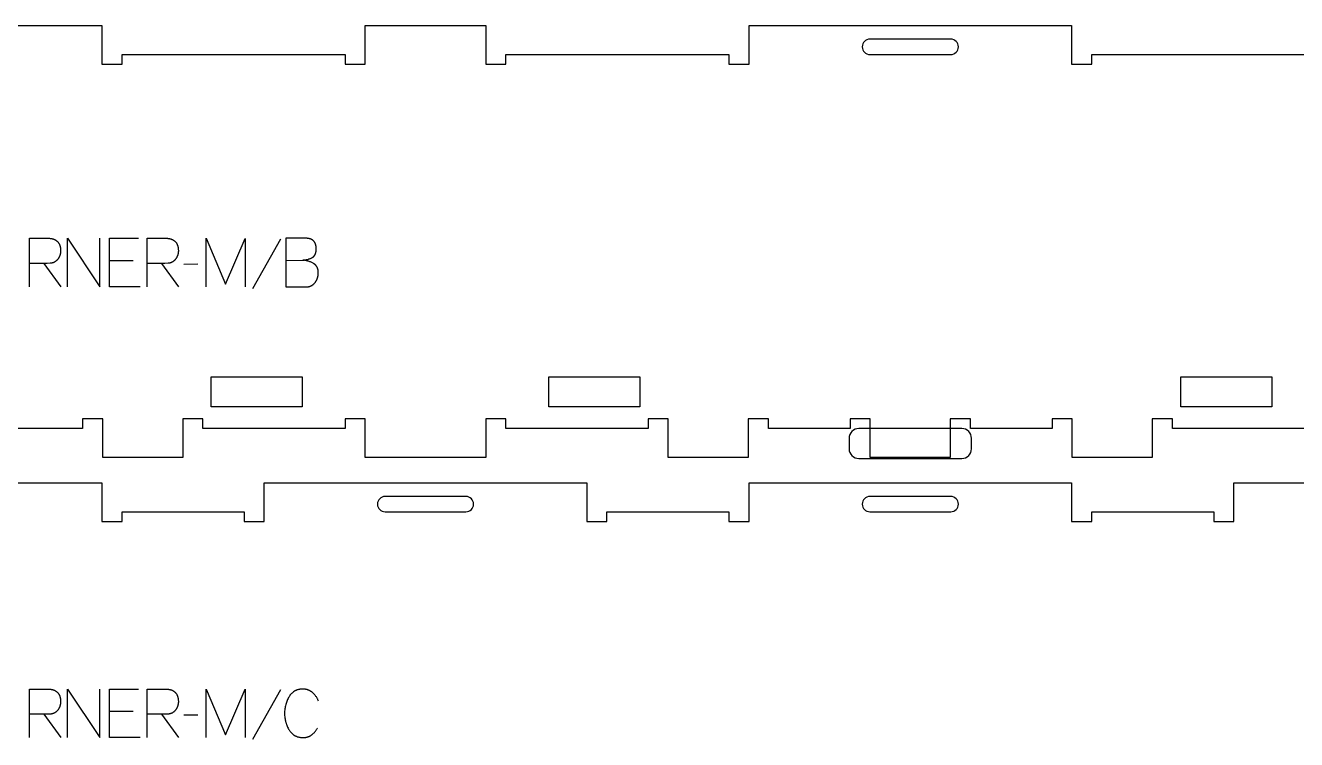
# Model space of a CAD drawing. Extents: x 0 to 4485, y 0 to 8771.
# Drawn here: x 1645 to 2431, y 4286 to 4728 of the extents above; entities that cross this region are included whole.
import ezdxf

# ---------------------------------------------------------------- set-up
doc = ezdxf.new("R2010")
doc.units = 0
for name, color, linetype in [('1_ANYTOOL_1MMDEEP_LABELS_S', 2, 'CONTINUOUS'), ('3_ANYTOOL_CUTTHROUGH_INSID', 4, 'CONTINUOUS'), ('4_ANYTOOL_CUTTHROUGH_OUTSI', 5, 'CONTINUOUS'), ('5_ANYTOOL_HALF_MILL_9MM_IN', 3, 'CONTINUOUS')]:
    doc.layers.add(name, color=color, linetype=linetype)

msp = doc.modelspace()

# ---------------------------------------------------------------- linework, layer by layer
at = {"layer": '1_ANYTOOL_1MMDEEP_LABELS_S', "color": 2}
for points in [[(1647.31, 4566.41), (1647.31, 4596.41), (1658.66, 4596.41), (1659.16, 4596.4), (1659.63, 4596.38), (1659.86, 4596.36), (1660.09, 4596.34), (1660.31, 4596.31), (1660.53, 4596.29), (1660.75, 4596.25), (1660.96, 4596.22), (1661.17, 4596.18), (1661.37, 4596.13), (1661.57, 4596.08), (1661.77, 4596.03), (1661.96, 4595.98), (1662.15, 4595.92), (1662.34, 4595.85), (1662.52, 4595.79), (1662.7, 4595.72), (1662.87, 4595.64), (1663.04, 4595.56), (1663.2, 4595.48), (1663.36, 4595.39), (1663.52, 4595.3), (1663.68, 4595.21), (1663.83, 4595.11), (1663.97, 4595.01), (1664.11, 4594.91), (1664.25, 4594.8), (1664.39, 4594.68), (1664.52, 4594.57), (1664.64, 4594.45), (1664.77, 4594.32), (1664.88, 4594.19), (1665, 4594.06), (1665.11, 4593.93), (1665.22, 4593.79), (1665.32, 4593.64), (1665.42, 4593.5), (1665.52, 4593.34), (1665.61, 4593.19), (1665.69, 4593.03), (1665.78, 4592.87), (1665.86, 4592.7), (1665.93, 4592.53), (1666.01, 4592.36), (1666.07, 4592.18), (1666.14, 4592), (1666.2, 4591.81), (1666.25, 4591.62), (1666.31, 4591.43), (1666.36, 4591.23), (1666.4, 4591.03), (1666.44, 4590.82), (1666.48, 4590.62), (1666.51, 4590.4), (1666.54, 4590.19), (1666.57, 4589.97), (1666.59, 4589.74), (1666.6, 4589.51), (1666.63, 4589.05), (1666.64, 4588.56), (1666.63, 4588.39), (1666.63, 4588.21), (1666.62, 4588.04), (1666.61, 4587.87), (1666.59, 4587.69), (1666.57, 4587.52), (1666.55, 4587.35), (1666.52, 4587.18), (1666.5, 4587.01), (1666.46, 4586.84), (1666.43, 4586.68), (1666.39, 4586.51), (1666.34, 4586.34), (1666.3, 4586.18), (1666.25, 4586.02), (1666.19, 4585.85), (1666.13, 4585.69), (1666.07, 4585.53), (1666.01, 4585.37), (1665.94, 4585.21), (1665.87, 4585.06), (1665.8, 4584.9), (1665.72, 4584.74), (1665.64, 4584.59), (1665.55, 4584.43), (1665.46, 4584.28), (1665.37, 4584.13), (1665.27, 4583.98), (1665.18, 4583.83), (1665.07, 4583.68), (1664.97, 4583.53), (1664.86, 4583.38), (1664.75, 4583.23), (1664.63, 4583.09), (1664.51, 4582.96), (1664.39, 4582.83), (1664.27, 4582.7), (1664.15, 4582.58), (1664.02, 4582.46), (1663.89, 4582.34), (1663.76, 4582.23), (1663.63, 4582.13), (1663.49, 4582.03), (1663.35, 4581.93), (1663.21, 4581.84), (1663.07, 4581.75), (1662.92, 4581.67), (1662.77, 4581.59), (1662.62, 4581.52), (1662.47, 4581.45), (1662.31, 4581.38), (1662.16, 4581.32), (1662, 4581.26), (1661.83, 4581.21), (1661.67, 4581.16), (1661.5, 4581.12), (1661.33, 4581.08), (1661.16, 4581.05), (1660.99, 4581.02), (1660.81, 4580.99), (1660.63, 4580.97), (1660.45, 4580.96), (1660.27, 4580.94), (1658.34, 4580.87), (1656.31, 4580.85), (1647.35, 4580.85)], [(1670.84, 4566.41), (1670.84, 4596.41), (1690.89, 4566.41), (1690.89, 4596.41)], [(1715.88, 4566.41), (1696.94, 4566.41), (1696.94, 4596.41), (1714.76, 4596.41)], [(1720.16, 4566.41), (1720.16, 4596.41), (1731.52, 4596.41), (1732.01, 4596.4), (1732.49, 4596.38), (1732.72, 4596.36), (1732.95, 4596.34), (1733.17, 4596.31), (1733.39, 4596.29), (1733.61, 4596.25), (1733.82, 4596.22), (1734.03, 4596.18), (1734.23, 4596.13), (1734.43, 4596.08), (1734.63, 4596.03), (1734.82, 4595.98), (1735.01, 4595.92), (1735.19, 4595.85), (1735.38, 4595.79), (1735.55, 4595.72), (1735.73, 4595.64), (1735.89, 4595.56), (1736.06, 4595.48), (1736.22, 4595.39), (1736.38, 4595.3), (1736.53, 4595.21), (1736.68, 4595.11), (1736.83, 4595.01), (1736.97, 4594.91), (1737.11, 4594.8), (1737.24, 4594.68), (1737.37, 4594.57), (1737.5, 4594.45), (1737.62, 4594.32), (1737.74, 4594.19), (1737.86, 4594.06), (1737.97, 4593.93), (1738.07, 4593.79), (1738.18, 4593.64), (1738.28, 4593.5), (1738.37, 4593.34), (1738.46, 4593.19), (1738.55, 4593.03), (1738.63, 4592.87), (1738.71, 4592.7), (1738.79, 4592.53), (1738.86, 4592.36), (1738.93, 4592.18), (1738.99, 4592), (1739.06, 4591.81), (1739.11, 4591.62), (1739.16, 4591.43), (1739.21, 4591.23), (1739.26, 4591.03), (1739.3, 4590.82), (1739.34, 4590.62), (1739.37, 4590.4), (1739.4, 4590.19), (1739.42, 4589.97), (1739.44, 4589.74), (1739.46, 4589.51), (1739.49, 4589.05), (1739.49, 4588.56), (1739.49, 4588.39), (1739.49, 4588.21), (1739.48, 4588.04), (1739.47, 4587.87), (1739.45, 4587.69), (1739.43, 4587.52), (1739.41, 4587.35), (1739.38, 4587.18), (1739.35, 4587.01), (1739.32, 4586.84), (1739.28, 4586.68), (1739.24, 4586.51), (1739.2, 4586.34), (1739.15, 4586.18), (1739.1, 4586.02), (1739.05, 4585.85), (1738.99, 4585.69), (1738.93, 4585.53), (1738.87, 4585.37), (1738.8, 4585.21), (1738.73, 4585.06), (1738.65, 4584.9), (1738.57, 4584.74), (1738.49, 4584.59), (1738.41, 4584.43), (1738.32, 4584.28), (1738.23, 4584.13), (1738.13, 4583.98), (1738.03, 4583.83), (1737.93, 4583.68), (1737.82, 4583.53), (1737.71, 4583.38), (1737.6, 4583.23), (1737.49, 4583.09), (1737.37, 4582.96), (1737.25, 4582.83), (1737.13, 4582.7), (1737, 4582.58), (1736.88, 4582.46), (1736.75, 4582.34), (1736.62, 4582.23), (1736.48, 4582.13), (1736.35, 4582.03), (1736.21, 4581.93), (1736.07, 4581.84), (1735.92, 4581.75), (1735.78, 4581.67), (1735.63, 4581.59), (1735.48, 4581.52), (1735.33, 4581.45), (1735.17, 4581.38), (1735.01, 4581.32), (1734.85, 4581.26), (1734.69, 4581.21), (1734.53, 4581.16), (1734.36, 4581.12), (1734.19, 4581.08), (1734.02, 4581.05), (1733.84, 4581.02), (1733.67, 4580.99), (1733.49, 4580.97), (1733.31, 4580.96), (1733.12, 4580.94), (1731.2, 4580.87), (1729.16, 4580.85), (1720.21, 4580.85)], [(1756.76, 4566.41), (1756.76, 4596.41), (1768.76, 4568.04), (1780.76, 4596.28), (1780.76, 4566.41)], [(1802.62, 4595.94), (1785.44, 4565.16)], [(1806.05, 4596.41), (1806.05, 4566.41), (1815.74, 4566.41), (1818.26, 4566.32), (1818.49, 4566.32), (1818.72, 4566.32), (1818.94, 4566.32), (1819.16, 4566.33), (1819.38, 4566.35), (1819.59, 4566.37), (1819.8, 4566.4), (1820.01, 4566.44), (1820.21, 4566.48), (1820.41, 4566.52), (1820.61, 4566.57), (1820.8, 4566.63), (1820.99, 4566.69), (1821.18, 4566.76), (1821.37, 4566.83), (1821.55, 4566.91), (1821.73, 4566.99), (1821.9, 4567.08), (1822.07, 4567.17), (1822.24, 4567.27), (1822.41, 4567.38), (1822.57, 4567.49), (1822.73, 4567.61), (1822.89, 4567.73), (1823.04, 4567.86), (1823.19, 4567.99), (1823.34, 4568.13), (1823.48, 4568.28), (1823.63, 4568.43), (1823.76, 4568.59), (1823.9, 4568.75), (1824.03, 4568.91), (1824.16, 4569.09), (1824.28, 4569.26), (1824.4, 4569.43), (1824.52, 4569.6), (1824.63, 4569.78), (1824.74, 4569.96), (1824.84, 4570.13), (1824.94, 4570.31), (1825.03, 4570.49), (1825.13, 4570.67), (1825.21, 4570.85), (1825.3, 4571.04), (1825.37, 4571.22), (1825.45, 4571.41), (1825.52, 4571.59), (1825.59, 4571.78), (1825.65, 4571.97), (1825.71, 4572.16), (1825.76, 4572.35), (1825.82, 4572.54), (1825.86, 4572.74), (1825.9, 4572.93), (1825.94, 4573.13), (1825.98, 4573.32), (1826.01, 4573.52), (1826.03, 4573.72), (1826.06, 4573.92), (1826.08, 4574.12), (1826.09, 4574.32), (1826.1, 4574.53), (1826.11, 4574.73), (1826.11, 4574.94), (1826.1, 4575.19), (1826.1, 4575.44), (1826.08, 4575.68), (1826.06, 4575.92), (1826.04, 4576.15), (1826.01, 4576.38), (1825.97, 4576.61), (1825.93, 4576.83), (1825.88, 4577.05), (1825.82, 4577.26), (1825.76, 4577.46), (1825.7, 4577.67), (1825.63, 4577.87), (1825.55, 4578.06), (1825.47, 4578.25), (1825.38, 4578.43), (1825.33, 4578.53), (1825.29, 4578.62), (1825.24, 4578.7), (1825.19, 4578.79), (1825.13, 4578.88), (1825.08, 4578.96), (1825.03, 4579.05), (1824.97, 4579.13), (1824.91, 4579.21), (1824.85, 4579.29), (1824.79, 4579.37), (1824.73, 4579.45), (1824.67, 4579.53), (1824.6, 4579.6), (1824.54, 4579.68), (1824.47, 4579.75), (1824.4, 4579.83), (1824.33, 4579.9), (1824.26, 4579.97), (1824.18, 4580.04), (1824.11, 4580.11), (1824.03, 4580.17), (1823.88, 4580.31), (1823.71, 4580.43), (1823.55, 4580.56), (1823.37, 4580.67), (1823.19, 4580.79), (1822.83, 4581), (1822.45, 4581.21), (1822.07, 4581.4), (1821.69, 4581.58), (1821.3, 4581.75), (1820.9, 4581.91), (1820.5, 4582.06), (1820.09, 4582.2), (1819.67, 4582.32), (1819.25, 4582.43), (1818.82, 4582.53), (1818.39, 4582.62), (1817.95, 4582.7), (1817.5, 4582.77), (1817.05, 4582.82), (1816.59, 4582.86)], [(1806.05, 4582.74), (1816.59, 4582.86), (1816.99, 4582.9), (1817.39, 4582.94), (1817.77, 4582.99), (1818.16, 4583.04), (1818.53, 4583.11), (1818.9, 4583.19), (1819.27, 4583.27), (1819.63, 4583.36), (1819.99, 4583.47), (1820.33, 4583.58), (1820.68, 4583.7), (1821.02, 4583.83), (1821.35, 4583.96), (1821.68, 4584.11), (1822, 4584.26), (1822.31, 4584.43), (1822.39, 4584.47), (1822.47, 4584.52), (1822.54, 4584.56), (1822.62, 4584.61), (1822.69, 4584.66), (1822.76, 4584.71), (1822.83, 4584.76), (1822.9, 4584.81), (1822.97, 4584.86), (1823.04, 4584.92), (1823.1, 4584.98), (1823.17, 4585.03), (1823.23, 4585.09), (1823.29, 4585.15), (1823.35, 4585.22), (1823.41, 4585.28), (1823.47, 4585.34), (1823.53, 4585.41), (1823.58, 4585.48), (1823.64, 4585.55), (1823.69, 4585.62), (1823.74, 4585.69), (1823.79, 4585.76), (1823.84, 4585.84), (1823.89, 4585.91), (1823.94, 4585.99), (1823.98, 4586.07), (1824.03, 4586.15), (1824.07, 4586.23), (1824.11, 4586.31), (1824.16, 4586.4), (1824.19, 4586.48), (1824.23, 4586.57), (1824.27, 4586.66), (1824.34, 4586.84), (1824.41, 4587.02), (1824.47, 4587.21), (1824.53, 4587.41), (1824.58, 4587.61), (1824.62, 4587.82), (1824.67, 4588.03), (1824.7, 4588.25), (1824.73, 4588.48), (1824.76, 4588.71), (1824.78, 4588.94), (1824.8, 4589.18), (1824.81, 4589.43), (1824.82, 4589.68), (1824.82, 4589.94), (1824.82, 4590.33), (1824.81, 4590.53), (1824.8, 4590.72), (1824.78, 4590.91), (1824.76, 4591.09), (1824.74, 4591.27), (1824.72, 4591.45), (1824.69, 4591.63), (1824.66, 4591.8), (1824.62, 4591.97), (1824.59, 4592.14), (1824.55, 4592.3), (1824.5, 4592.46), (1824.45, 4592.61), (1824.4, 4592.77), (1824.35, 4592.92), (1824.29, 4593.06), (1824.23, 4593.21), (1824.17, 4593.35), (1824.1, 4593.49), (1824.03, 4593.62), (1823.96, 4593.75), (1823.88, 4593.88), (1823.8, 4594), (1823.72, 4594.13), (1823.63, 4594.24), (1823.54, 4594.36), (1823.45, 4594.47), (1823.35, 4594.58), (1823.25, 4594.69), (1823.15, 4594.79), (1823.04, 4594.89), (1822.93, 4594.99), (1822.82, 4595.08), (1822.71, 4595.17), (1822.59, 4595.26), (1822.46, 4595.34), (1822.34, 4595.42), (1822.21, 4595.5), (1822.08, 4595.57), (1821.94, 4595.64), (1821.8, 4595.71), (1821.66, 4595.78), (1821.52, 4595.84), (1821.37, 4595.9), (1821.22, 4595.95), (1821.06, 4596), (1820.9, 4596.05), (1820.74, 4596.1), (1820.58, 4596.14), (1820.41, 4596.18), (1820.24, 4596.22), (1820.06, 4596.25), (1819.88, 4596.28), (1819.7, 4596.31), (1819.52, 4596.33), (1819.33, 4596.35), (1819.14, 4596.37), (1818.95, 4596.38), (1818.55, 4596.4), (1818.14, 4596.41), (1806.05, 4596.41)], [(1656.31, 4580.85), (1666.76, 4566.36)], [(1711.59, 4582.48), (1696.94, 4582.48)], [(1729.16, 4580.85), (1739.62, 4566.36)], [(1751.62, 4580.29), (1742.84, 4580.21)], [(1647.31, 4287.4), (1647.31, 4317.4), (1658.66, 4317.4), (1659.16, 4317.39), (1659.63, 4317.37), (1659.86, 4317.35), (1660.09, 4317.33), (1660.31, 4317.3), (1660.53, 4317.27), (1660.75, 4317.24), (1660.96, 4317.2), (1661.17, 4317.16), (1661.37, 4317.12), (1661.57, 4317.07), (1661.77, 4317.02), (1661.96, 4316.96), (1662.15, 4316.91), (1662.34, 4316.84), (1662.52, 4316.78), (1662.7, 4316.7), (1662.87, 4316.63), (1663.04, 4316.55), (1663.2, 4316.47), (1663.36, 4316.38), (1663.52, 4316.29), (1663.68, 4316.2), (1663.83, 4316.1), (1663.97, 4316), (1664.11, 4315.89), (1664.25, 4315.79), (1664.39, 4315.67), (1664.52, 4315.56), (1664.64, 4315.44), (1664.77, 4315.31), (1664.88, 4315.18), (1665, 4315.05), (1665.11, 4314.91), (1665.22, 4314.77), (1665.32, 4314.63), (1665.42, 4314.48), (1665.52, 4314.33), (1665.61, 4314.18), (1665.69, 4314.02), (1665.78, 4313.86), (1665.86, 4313.69), (1665.93, 4313.52), (1666.01, 4313.34), (1666.07, 4313.17), (1666.14, 4312.98), (1666.2, 4312.8), (1666.25, 4312.61), (1666.31, 4312.42), (1666.36, 4312.22), (1666.4, 4312.02), (1666.44, 4311.81), (1666.48, 4311.6), (1666.51, 4311.39), (1666.54, 4311.17), (1666.57, 4310.95), (1666.59, 4310.73), (1666.6, 4310.5), (1666.63, 4310.04), (1666.64, 4309.55), (1666.63, 4309.38), (1666.63, 4309.2), (1666.62, 4309.03), (1666.61, 4308.85), (1666.59, 4308.68), (1666.57, 4308.51), (1666.55, 4308.34), (1666.52, 4308.17), (1666.5, 4308), (1666.46, 4307.83), (1666.43, 4307.66), (1666.39, 4307.5), (1666.34, 4307.33), (1666.3, 4307.17), (1666.25, 4307), (1666.19, 4306.84), (1666.13, 4306.68), (1666.07, 4306.52), (1666.01, 4306.36), (1665.94, 4306.2), (1665.87, 4306.04), (1665.8, 4305.89), (1665.72, 4305.73), (1665.64, 4305.58), (1665.55, 4305.42), (1665.46, 4305.27), (1665.37, 4305.12), (1665.27, 4304.96), (1665.18, 4304.81), (1665.07, 4304.66), (1664.97, 4304.51), (1664.86, 4304.37), (1664.75, 4304.22), (1664.63, 4304.08), (1664.51, 4303.95), (1664.39, 4303.81), (1664.27, 4303.69), (1664.15, 4303.56), (1664.02, 4303.44), (1663.89, 4303.33), (1663.76, 4303.22), (1663.63, 4303.12), (1663.49, 4303.02), (1663.35, 4302.92), (1663.21, 4302.83), (1663.07, 4302.74), (1662.92, 4302.66), (1662.77, 4302.58), (1662.62, 4302.5), (1662.47, 4302.43), (1662.31, 4302.37), (1662.16, 4302.31), (1662, 4302.25), (1661.83, 4302.2), (1661.67, 4302.15), (1661.5, 4302.11), (1661.33, 4302.07), (1661.16, 4302.04), (1660.99, 4302.01), (1660.81, 4301.98), (1660.63, 4301.96), (1660.45, 4301.94), (1660.27, 4301.93), (1658.34, 4301.86), (1656.31, 4301.84), (1647.35, 4301.84)], [(1670.84, 4287.4), (1670.84, 4317.4), (1690.89, 4287.4), (1690.89, 4317.4)], [(1715.88, 4287.4), (1696.94, 4287.4), (1696.94, 4317.4), (1714.76, 4317.4)], [(1720.16, 4287.4), (1720.16, 4317.4), (1731.52, 4317.4), (1732.01, 4317.39), (1732.49, 4317.37), (1732.72, 4317.35), (1732.95, 4317.33), (1733.17, 4317.3), (1733.39, 4317.27), (1733.61, 4317.24), (1733.82, 4317.2), (1734.03, 4317.16), (1734.23, 4317.12), (1734.43, 4317.07), (1734.63, 4317.02), (1734.82, 4316.96), (1735.01, 4316.91), (1735.19, 4316.84), (1735.38, 4316.78), (1735.55, 4316.7), (1735.73, 4316.63), (1735.89, 4316.55), (1736.06, 4316.47), (1736.22, 4316.38), (1736.38, 4316.29), (1736.53, 4316.2), (1736.68, 4316.1), (1736.83, 4316), (1736.97, 4315.89), (1737.11, 4315.79), (1737.24, 4315.67), (1737.37, 4315.56), (1737.5, 4315.44), (1737.62, 4315.31), (1737.74, 4315.18), (1737.86, 4315.05), (1737.97, 4314.91), (1738.07, 4314.77), (1738.18, 4314.63), (1738.28, 4314.48), (1738.37, 4314.33), (1738.46, 4314.18), (1738.55, 4314.02), (1738.63, 4313.86), (1738.71, 4313.69), (1738.79, 4313.52), (1738.86, 4313.34), (1738.93, 4313.17), (1738.99, 4312.98), (1739.06, 4312.8), (1739.11, 4312.61), (1739.16, 4312.42), (1739.21, 4312.22), (1739.26, 4312.02), (1739.3, 4311.81), (1739.34, 4311.6), (1739.37, 4311.39), (1739.4, 4311.17), (1739.42, 4310.95), (1739.44, 4310.73), (1739.46, 4310.5), (1739.49, 4310.04), (1739.49, 4309.55), (1739.49, 4309.38), (1739.49, 4309.2), (1739.48, 4309.03), (1739.47, 4308.85), (1739.45, 4308.68), (1739.43, 4308.51), (1739.41, 4308.34), (1739.38, 4308.17), (1739.35, 4308), (1739.32, 4307.83), (1739.28, 4307.66), (1739.24, 4307.5), (1739.2, 4307.33), (1739.15, 4307.17), (1739.1, 4307), (1739.05, 4306.84), (1738.99, 4306.68), (1738.93, 4306.52), (1738.87, 4306.36), (1738.8, 4306.2), (1738.73, 4306.04), (1738.65, 4305.89), (1738.57, 4305.73), (1738.49, 4305.58), (1738.41, 4305.42), (1738.32, 4305.27), (1738.23, 4305.12), (1738.13, 4304.96), (1738.03, 4304.81), (1737.93, 4304.66), (1737.82, 4304.51), (1737.71, 4304.37), (1737.6, 4304.22), (1737.49, 4304.08), (1737.37, 4303.95), (1737.25, 4303.81), (1737.13, 4303.69), (1737, 4303.56), (1736.88, 4303.44), (1736.75, 4303.33), (1736.62, 4303.22), (1736.48, 4303.12), (1736.35, 4303.02), (1736.21, 4302.92), (1736.07, 4302.83), (1735.92, 4302.74), (1735.78, 4302.66), (1735.63, 4302.58), (1735.48, 4302.5), (1735.33, 4302.43), (1735.17, 4302.37), (1735.01, 4302.31), (1734.85, 4302.25), (1734.69, 4302.2), (1734.53, 4302.15), (1734.36, 4302.11), (1734.19, 4302.07), (1734.02, 4302.04), (1733.84, 4302.01), (1733.67, 4301.98), (1733.49, 4301.96), (1733.31, 4301.94), (1733.12, 4301.93), (1731.2, 4301.86), (1729.16, 4301.84), (1720.21, 4301.84)], [(1756.76, 4287.4), (1756.76, 4317.4), (1768.76, 4289.02), (1780.76, 4317.27), (1780.76, 4287.4)], [(1802.62, 4316.92), (1785.44, 4286.15)], [(1826.24, 4309.9), (1826.08, 4310.3), (1825.91, 4310.69), (1825.73, 4311.08), (1825.54, 4311.45), (1825.34, 4311.82), (1825.13, 4312.18), (1824.91, 4312.53), (1824.68, 4312.87), (1824.44, 4313.2), (1824.19, 4313.52), (1823.93, 4313.84), (1823.66, 4314.14), (1823.38, 4314.44), (1823.09, 4314.73), (1822.79, 4315), (1822.49, 4315.27), (1822.33, 4315.4), (1822.17, 4315.53), (1822.01, 4315.65), (1821.84, 4315.77), (1821.68, 4315.89), (1821.51, 4316), (1821.34, 4316.1), (1821.16, 4316.2), (1820.99, 4316.3), (1820.81, 4316.39), (1820.63, 4316.48), (1820.45, 4316.57), (1820.27, 4316.65), (1820.08, 4316.72), (1819.9, 4316.8), (1819.71, 4316.87), (1819.51, 4316.93), (1819.32, 4316.99), (1819.12, 4317.05), (1818.93, 4317.1), (1818.72, 4317.15), (1818.52, 4317.19), (1818.32, 4317.23), (1818.11, 4317.26), (1817.9, 4317.29), (1817.69, 4317.32), (1817.48, 4317.34), (1817.26, 4317.36), (1817.04, 4317.38), (1816.82, 4317.39), (1816.6, 4317.39), (1816.38, 4317.4), (1816.04, 4317.39), (1815.7, 4317.38), (1815.37, 4317.35), (1815.04, 4317.32), (1814.72, 4317.28), (1814.4, 4317.23), (1814.09, 4317.17), (1813.78, 4317.1), (1813.48, 4317.02), (1813.19, 4316.94), (1812.9, 4316.84), (1812.62, 4316.74), (1812.34, 4316.62), (1812.2, 4316.56), (1812.06, 4316.5), (1811.93, 4316.43), (1811.79, 4316.36), (1811.66, 4316.29), (1811.53, 4316.22), (1811.4, 4316.15), (1811.27, 4316.07), (1811.15, 4315.99), (1811.02, 4315.91), (1810.9, 4315.83), (1810.77, 4315.74), (1810.65, 4315.65), (1810.53, 4315.56), (1810.29, 4315.37), (1810.06, 4315.18), (1809.84, 4314.97), (1809.62, 4314.76), (1809.4, 4314.53), (1809.19, 4314.3), (1808.99, 4314.05), (1808.79, 4313.8), (1808.59, 4313.54), (1808.4, 4313.27), (1808.22, 4312.99), (1808.04, 4312.7), (1807.7, 4312.11), (1807.39, 4311.52), (1807.09, 4310.91), (1806.82, 4310.3), (1806.56, 4309.68), (1806.33, 4309.05), (1806.12, 4308.42), (1805.94, 4307.78), (1805.77, 4307.13), (1805.63, 4306.48), (1805.51, 4305.81), (1805.41, 4305.15), (1805.33, 4304.47), (1805.28, 4303.78), (1805.25, 4303.09), (1805.24, 4302.4), (1805.25, 4301.7), (1805.28, 4301.01), (1805.34, 4300.32), (1805.41, 4299.65), (1805.51, 4298.98), (1805.64, 4298.31), (1805.78, 4297.66), (1805.86, 4297.33), (1805.95, 4297.01), (1806.04, 4296.69), (1806.14, 4296.37), (1806.24, 4296.05), (1806.35, 4295.74), (1806.46, 4295.42), (1806.58, 4295.11), (1806.84, 4294.49), (1807.12, 4293.88), (1807.42, 4293.28), (1807.74, 4292.68), (1808.09, 4292.09), (1808.27, 4291.8), (1808.45, 4291.52), (1808.65, 4291.25), (1808.84, 4290.99), (1809.05, 4290.74), (1809.26, 4290.49), (1809.47, 4290.26), (1809.69, 4290.04), (1809.92, 4289.82), (1810.15, 4289.61), (1810.39, 4289.42), (1810.51, 4289.32), (1810.64, 4289.23), (1810.76, 4289.14), (1810.89, 4289.05), (1811.01, 4288.96), (1811.14, 4288.88), (1811.27, 4288.8), (1811.4, 4288.72), (1811.54, 4288.64), (1811.67, 4288.57), (1811.81, 4288.5), (1811.94, 4288.43), (1812.22, 4288.29), (1812.51, 4288.17), (1812.8, 4288.06), (1813.09, 4287.95), (1813.39, 4287.85), (1813.7, 4287.77), (1814.01, 4287.69), (1814.33, 4287.62), (1814.66, 4287.56), (1814.99, 4287.51), (1815.32, 4287.47), (1815.66, 4287.44), (1816.01, 4287.41), (1816.36, 4287.4), (1816.72, 4287.4), (1817.1, 4287.4), (1817.48, 4287.42), (1817.66, 4287.44), (1817.85, 4287.45), (1818.03, 4287.47), (1818.21, 4287.5), (1818.38, 4287.52), (1818.56, 4287.55), (1818.73, 4287.59), (1818.9, 4287.62), (1819.07, 4287.66), (1819.24, 4287.71), (1819.41, 4287.75), (1819.57, 4287.8), (1819.73, 4287.86), (1819.89, 4287.91), (1820.05, 4287.97), (1820.21, 4288.03), (1820.37, 4288.1), (1820.52, 4288.17), (1820.67, 4288.24), (1820.82, 4288.31), (1820.97, 4288.39), (1821.11, 4288.47), (1821.26, 4288.56), (1821.4, 4288.64), (1821.54, 4288.73), (1821.68, 4288.83), (1821.82, 4288.92), (1821.95, 4289.02), (1822.22, 4289.23), (1822.48, 4289.45), (1822.73, 4289.67), (1822.98, 4289.9), (1823.22, 4290.13), (1823.46, 4290.38), (1823.69, 4290.63), (1823.92, 4290.89), (1824.14, 4291.15), (1824.36, 4291.43), (1824.57, 4291.71), (1824.78, 4292), (1824.98, 4292.29), (1825.18, 4292.6), (1825.37, 4292.91), (1825.55, 4293.22)], [(1711.59, 4303.47), (1696.94, 4303.47)], [(1656.31, 4301.84), (1666.76, 4287.35)], [(1729.16, 4301.84), (1739.62, 4287.35)], [(1751.62, 4301.28), (1742.84, 4301.2)]]:
    msp.add_lwpolyline(points, dxfattribs=at)
at = {"layer": '3_ANYTOOL_CUTTHROUGH_INSID', "color": 4}
for points in [[(2167.45, 4710.12), (2217.45, 4710.12, 1), (2217.45, 4719.62), (2167.45, 4719.62, 1)], [(2167.45, 4710.12), (2217.45, 4710.12, 1), (2217.45, 4719.62), (2167.45, 4719.62, 1)], [(1867.45, 4427.12), (1917.45, 4427.12, 1), (1917.45, 4436.62), (1867.45, 4436.62, 1)], [(1867.45, 4427.12), (1917.45, 4427.12, 1), (1917.45, 4436.62), (1867.45, 4436.62, 1)], [(2167.45, 4427.12), (2217.45, 4427.12, 1), (2217.45, 4436.62), (2167.45, 4436.62, 1)], [(2167.45, 4427.12), (2217.45, 4427.12, 1), (2217.45, 4436.62), (2167.45, 4436.62, 1)]]:
    msp.add_lwpolyline(points, format="xyb", close=True, dxfattribs=at)
for points in [[(1759.9, 4492.12), (1759.9, 4510.62), (1816.1, 4510.62), (1816.1, 4492.12)], [(1759.9, 4492.12), (1759.9, 4510.62), (1816.1, 4510.62), (1816.1, 4492.12)], [(2025, 4492.12), (1968.8, 4492.12), (1968.8, 4510.62), (2025, 4510.62)], [(2025, 4492.12), (1968.8, 4492.12), (1968.8, 4510.62), (2025, 4510.62)], [(2359.9, 4492.12), (2359.9, 4510.62), (2416.1, 4510.62), (2416.1, 4492.12)], [(2359.9, 4492.12), (2359.9, 4510.62), (2416.1, 4510.62), (2416.1, 4492.12)]]:
    msp.add_lwpolyline(points, close=True, dxfattribs=at)
at = {"layer": '4_ANYTOOL_CUTTHROUGH_OUTSI', "color": 5}
for points in [[(1492.7, 4728.12), (1692.2, 4728.12), (1692.2, 4704.12), (1704.7, 4704.12), (1704.7, 4710.12), (1742.45, 4710.12), (1842.7, 4710.12), (1842.7, 4704.12), (1855.2, 4704.12), (1855.2, 4728.12), (1929.7, 4728.12), (1929.7, 4704.12), (1942.2, 4704.12), (1942.2, 4710.12), (2042.45, 4710.12), (2080.2, 4710.12), (2080.2, 4704.12), (2092.7, 4704.12), (2092.7, 4704.37), (2092.7, 4704.37), (2092.7, 4728.12), (2292.2, 4728.12), (2292.2, 4704.12), (2304.7, 4704.12), (2304.7, 4710.12), (2342.45, 4710.12), (2442.7, 4710.12)], [(1492.7, 4728.12), (1692.2, 4728.12), (1692.2, 4704.12), (1704.7, 4704.12), (1704.7, 4710.12), (1742.45, 4710.12), (1842.7, 4710.12), (1842.7, 4704.12), (1855.2, 4704.12), (1855.2, 4728.12), (1929.7, 4728.12), (1929.7, 4704.12), (1942.2, 4704.12), (1942.2, 4710.12), (2042.45, 4710.12), (2080.2, 4710.12), (2080.2, 4704.12), (2092.7, 4704.12), (2092.7, 4704.37), (2092.7, 4704.37), (2092.7, 4728.12), (2292.2, 4728.12), (2292.2, 4704.12), (2304.7, 4704.12), (2304.7, 4710.12), (2342.45, 4710.12), (2442.7, 4710.12)], [(2442.7, 4478.62), (2354.7, 4478.62), (2354.7, 4484.62), (2342.2, 4484.62), (2342.2, 4460.62), (2292.7, 4460.62), (2292.7, 4484.62), (2280.2, 4484.62), (2280.2, 4478.62), (2229.7, 4478.62), (2229.7, 4484.62), (2217.2, 4484.62), (2217.2, 4460.62), (2167.7, 4460.62), (2167.7, 4484.62), (2155.2, 4484.62), (2155.2, 4478.62), (2104.7, 4478.62), (2104.7, 4484.62), (2092.2, 4484.62), (2092.2, 4460.62), (2042.7, 4460.62), (2042.7, 4484.62), (2030.2, 4484.62), (2030.2, 4478.62), (1942.2, 4478.62), (1942.2, 4484.62), (1929.7, 4484.62), (1929.7, 4460.62), (1855.2, 4460.62), (1855.2, 4484.62), (1842.7, 4484.62), (1842.7, 4478.62), (1754.7, 4478.62), (1754.7, 4484.62), (1742.2, 4484.62), (1742.2, 4460.62), (1692.7, 4460.62), (1692.7, 4484.62), (1680.2, 4484.62), (1680.2, 4478.62), (1629.7, 4478.62)], [(2442.7, 4478.62), (2354.7, 4478.62), (2354.7, 4484.62), (2342.2, 4484.62), (2342.2, 4460.62), (2292.7, 4460.62), (2292.7, 4484.62), (2280.2, 4484.62), (2280.2, 4478.62), (2229.7, 4478.62), (2229.7, 4484.62), (2217.2, 4484.62), (2217.2, 4460.62), (2167.7, 4460.62), (2167.7, 4484.62), (2155.2, 4484.62), (2155.2, 4478.62), (2104.7, 4478.62), (2104.7, 4484.62), (2092.2, 4484.62), (2092.2, 4460.62), (2042.7, 4460.62), (2042.7, 4484.62), (2030.2, 4484.62), (2030.2, 4478.62), (1942.2, 4478.62), (1942.2, 4484.62), (1929.7, 4484.62), (1929.7, 4460.62), (1855.2, 4460.62), (1855.2, 4484.62), (1842.7, 4484.62), (1842.7, 4478.62), (1754.7, 4478.62), (1754.7, 4484.62), (1742.2, 4484.62), (1742.2, 4460.62), (1692.7, 4460.62), (1692.7, 4484.62), (1680.2, 4484.62), (1680.2, 4478.62), (1629.7, 4478.62)], [(1492.7, 4445.12), (1692.2, 4445.12), (1692.2, 4421.12), (1704.7, 4421.12), (1704.7, 4427.12), (1780.2, 4427.12), (1780.2, 4421.12), (1792.7, 4421.12), (1792.7, 4445.12), (1992.2, 4445.12), (1992.2, 4421.12), (2004.7, 4421.12), (2004.7, 4427.12), (2042.45, 4427.12), (2080.2, 4427.12), (2080.2, 4421.12), (2092.7, 4421.12), (2092.7, 4421.37), (2092.7, 4421.37), (2092.7, 4445.12), (2292.2, 4445.12), (2292.2, 4421.12), (2304.7, 4421.12), (2304.7, 4427.12), (2380.2, 4427.12), (2380.2, 4421.12), (2392.7, 4421.12), (2392.7, 4445.12), (2592.2, 4445.12)], [(1492.7, 4445.12), (1692.2, 4445.12), (1692.2, 4421.12), (1704.7, 4421.12), (1704.7, 4427.12), (1780.2, 4427.12), (1780.2, 4421.12), (1792.7, 4421.12), (1792.7, 4445.12), (1992.2, 4445.12), (1992.2, 4421.12), (2004.7, 4421.12), (2004.7, 4427.12), (2042.45, 4427.12), (2080.2, 4427.12), (2080.2, 4421.12), (2092.7, 4421.12), (2092.7, 4421.37), (2092.7, 4421.37), (2092.7, 4445.12), (2292.2, 4445.12), (2292.2, 4421.12), (2304.7, 4421.12), (2304.7, 4427.12), (2380.2, 4427.12), (2380.2, 4421.12), (2392.7, 4421.12), (2392.7, 4445.12), (2592.2, 4445.12)]]:
    msp.add_lwpolyline(points, dxfattribs=at)
at = {"layer": '5_ANYTOOL_HALF_MILL_9MM_IN'}
msp.add_lwpolyline([(2160.58, 4478.62, 0.414214), (2154.58, 4472.62), (2154.58, 4466.12, 0.414214), (2160.58, 4460.12), (2224.33, 4460.12, 0.414214), (2230.33, 4466.12), (2230.33, 4472.62, 0.414214), (2224.33, 4478.62)], format="xyb", close=True, dxfattribs=at)
msp.add_lwpolyline([(2160.58, 4478.62, 0.414214), (2154.58, 4472.62), (2154.58, 4466.12, 0.414214), (2160.58, 4460.12), (2224.33, 4460.12, 0.414214), (2230.33, 4466.12), (2230.33, 4472.62, 0.414214), (2224.33, 4478.62)], format="xyb", close=True, dxfattribs=at)

doc.saveas('drawing.dxf')
